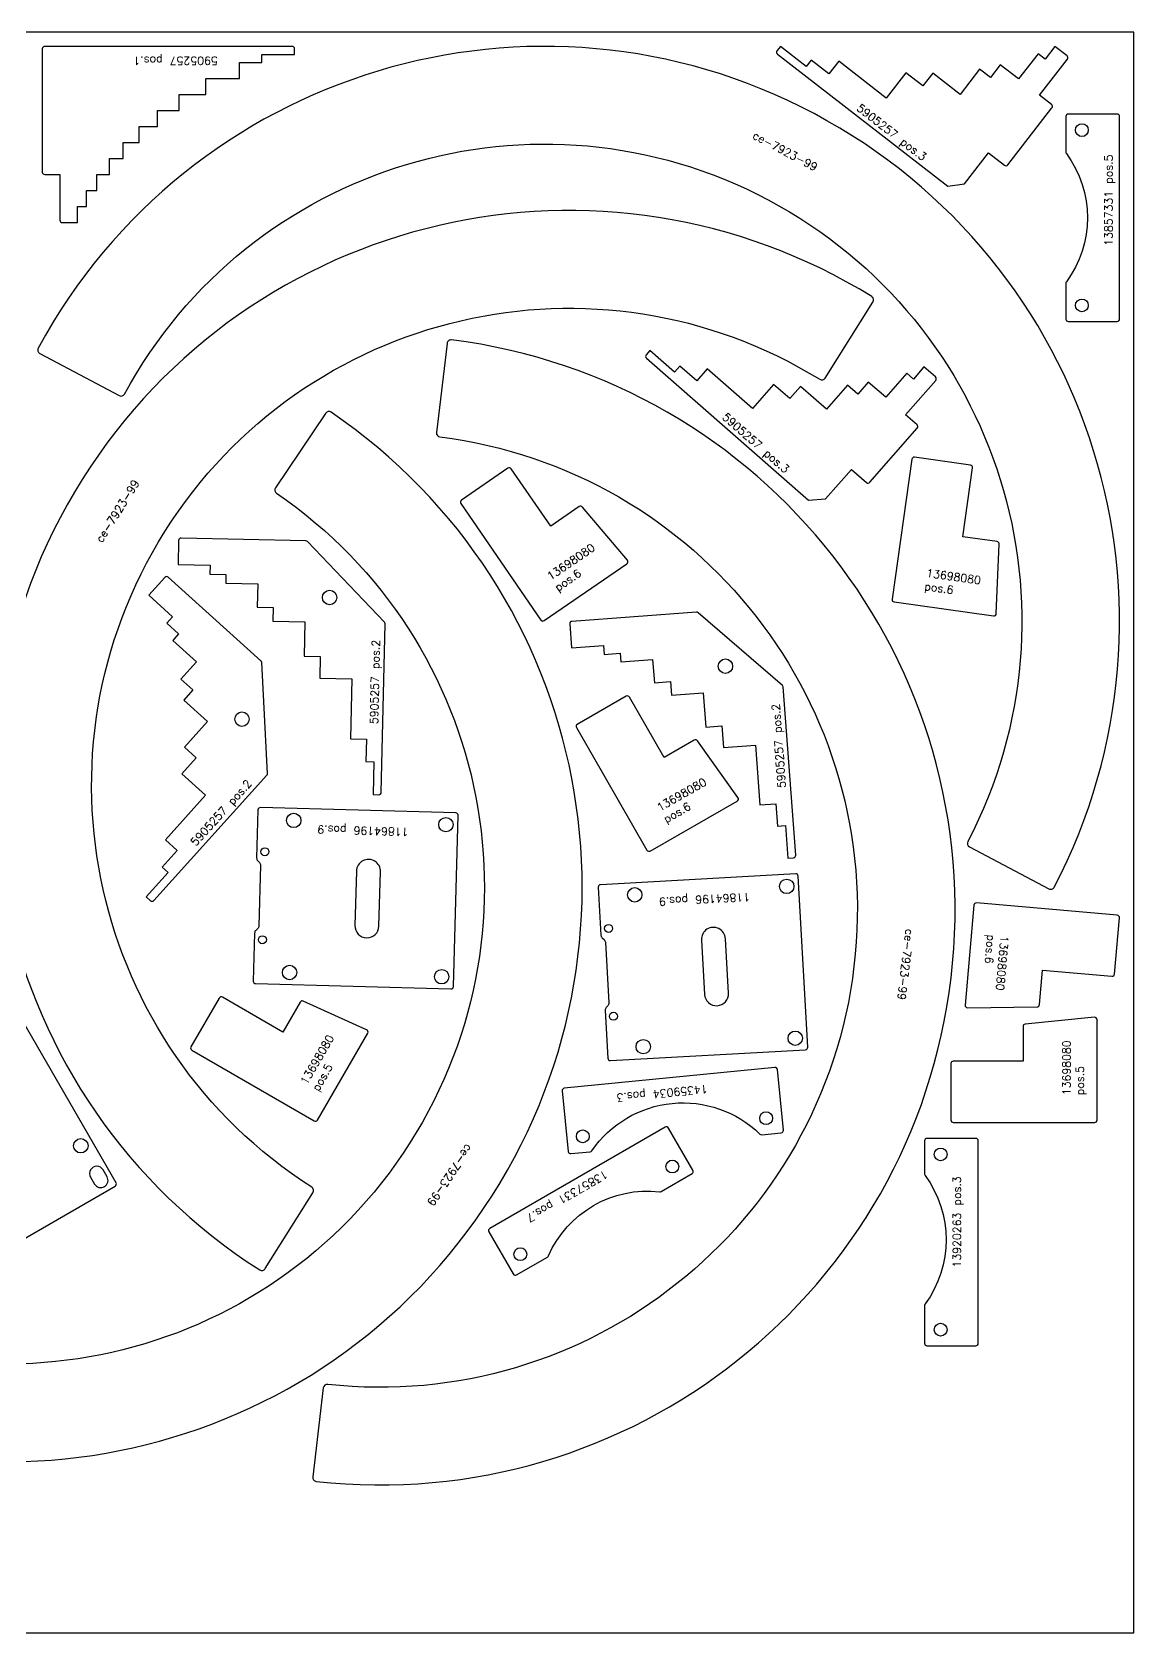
# Model space of a CAD drawing. Header units: millimetres. Extents: x 0 to 2900, y -105 to 2000.
# Drawn here: x 1524 to 2900, y 0 to 2000 of the extents above; entities that cross this region are included whole.
import ezdxf

# ---------------------------------------------------------------- set-up
doc = ezdxf.new("R2010")
doc.units = ezdxf.units.MM
for name, color, linetype in [('11864196', 7, 'Continuous'), ('13698080', 7, 'Continuous'), ('13857331', 7, 'Continuous'), ('13920263', 7, 'Continuous'), ('14359034', 7, 'Continuous'), ('5905257', 7, 'Continuous'), ('sheet', 24, 'Continuous'), ('Texto', 7, 'Continuous')]:
    doc.layers.add(name, color=color, linetype=linetype)
doc.styles.get("Standard").update_dxf_attribs({"font": 'txt.shx'})

msp = doc.modelspace()

# ---------------------------------------------------------------- linework, layer by layer
at = {"color": 41}
for points in [[(1633.115334100416, 1545.725561621785, 0.4117789130239359), (1639.856461981274, 1547.760560765494, -0.9917148530861455), (2692.647453844483, 988.8358928326938, 0.4117789123516902), (2694.738465157145, 982.1119283539584), (2793.664733388386, 929.5921670259074, 0.4162690239229047), (2800.441852577717, 931.6948526013774, 0.9930117941882493), (1532.133957376043, 1605.037020838938, 0.4162690237096709), (1534.189065869177, 1598.245322949835)], [(1875.061167707028, 550.0312508814781, 0.4117789126933751), (1873.523063030596, 556.9028053362783, -0.9917148530876204), (2507.716621612641, 1566.142215597863, 0.4117789124675645), (2514.575142049011, 1567.737434719119), (2574.167599214492, 1662.571347034784, 0.4162690241014815), (2572.564612275794, 1669.48373186276, 0.9930117941901034), (1808.545254537821, 453.6428649893783, 0.4162690233419414), (1815.468710541549, 455.1973385658156)], [(2029.313491629173, 1499.754845830581, 0.411778912887298), (2033.649468256968, 1494.206572828213, -0.9917148530876204), (1893.466531715696, 310.5197893948703, 0.4117789126453748), (1887.954523741074, 306.1378041469173), (1874.782132555259, 194.9118180350253, 0.4162690230422366), (1879.194231734422, 189.3544794657454, 0.9930117941872575), (2048.074025123604, 1615.353851114481, 0.4162690238148721), (2042.485882814989, 1610.980831942471)], [(1828.396669448166, 1430.687805288055, 0.41177891318608), (1829.721879485224, 1423.772037436018, -0.9917148530861652), (1164.670101842536, 434.5947075166508, 0.4117789128568999), (1157.765598368855, 433.2120078357723), (1095.273526294503, 340.2632434331785, 0.4162690242698682), (1096.662327010605, 333.3046614144516, 0.9930117941890159), (1897.85689157402, 1524.97653834694, 0.4162690233078419), (1890.888741522516, 1523.636569690646)]]:
    msp.add_lwpolyline(points, format="xyb", close=True, dxfattribs=at)
at = {"layer": '11864196', "color": 41}
for points in [[(1800.519198391415, 814.361820606372, 0.4142135627699388), (1803.435140128736, 811.280054264719), (2047.341935340374, 804.5365203552192, 0.4142135628787197), (2050.423701682026, 807.4524620925405), (2056.338112569866, 1021.370716909304, 0.4142135624254595), (2053.422170832545, 1024.452483250958), (1809.515375620908, 1031.196017160457, 0.4142135623165773), (1806.433609279255, 1028.280075423136), (1804.7773273679, 968.3740352983397, 0.1989123671311432), (1806.143520970021, 964.7993778346956), (1808.156558661177, 962.671862143804, -0.198912367662175), (1809.522752263297, 959.0972046801596), (1807.426235539011, 883.268317009255, -0.1989123677783305), (1805.864615766537, 879.7746077158134), (1803.737100075255, 877.7615700250702, 0.1989123672433664), (1802.175480302782, 874.2678607316265)], [(1959.356868633395, 951.0241581837016, 1.000007337390693), (1929.368328238521, 951.8532812053614), (1927.488982722759, 883.8792563103151, 0.9999926619745444), (1957.477523117633, 883.0501332886553)], [(2243.144158609344, 717.9375010441396, 0.4142135627968605), (2246.306502183708, 715.1091476154327), (2489.928180308595, 728.6914135388306, 0.4142135628514846), (2492.756533737303, 731.8537571131948), (2480.844218542191, 945.5219502227267, 0.4142135623982746), (2477.681874967827, 948.3503036514335), (2234.06019684294, 934.7680377280354, 0.4142135623441149), (2231.231843414233, 931.6056941536716), (2234.56778887933, 871.7696817442751, 0.1989123669174014), (2236.226789900175, 868.3211492225058), (2238.409932562458, 866.3685786406515, -0.1989123681880037), (2240.068933583302, 862.9200461188824), (2244.291563445369, 787.1797993221504, -0.1989123674615921), (2243.026173585934, 783.5682277190252), (2241.073603003656, 781.3850850571208, 0.1989123678727569), (2239.808213144221, 777.7735134539937)], [(2390.055062765732, 867.3469593791223, 1.000004547288757), (2360.101577750376, 865.6770086508355), (2363.886799401159, 797.7824426160307, 0.9999954365379154), (2393.840284416515, 799.4523933443173)], [(1412.730308310085, 437.4356005057466, 0.4142135621430367), (1416.828525923866, 436.3380521514096), (1628.123008627283, 558.3652687020435, 0.4142135631829488), (1629.220556981621, 562.4634863158227), (1472.185532404165, 834.3752386472694, 0.4142135625881664), (1468.087314790386, 835.472787001607), (1256.792832086969, 713.445570450973, 0.4142135623757606), (1255.69528373263, 709.3473528371934), (1310.67201165597, 614.1531853748182, 0.1989123677959785), (1313.708343489361, 611.8239473151954), (1316.53757235136, 611.06624829227, -0.1989123681539217), (1319.573904184751, 608.7370102326453), (1357.511297804827, 543.0470585426986, -0.1989123676633897), (1358.011288607211, 539.2530276864205), (1357.253589584362, 536.4237988244017, 0.1989123682776553), (1357.753580386746, 532.6297679681217)], [(1613.022337062217, 578.5139589394759, 1.000008016806929), (1597.435039157866, 569.5119511611505), (1602.43615459027, 560.8523412142891, 0.9999919829728584), (1618.02345249462, 569.8543489926144)]]:
    msp.add_lwpolyline(points, format="xyb", close=True, dxfattribs=at)
for centre, radius in [((1851.0847706629, 1015.040974732696), 9), ((2041.012193163767, 1009.789862262185), 9), ((1814.992642840002, 976.0235643981352), 5), ((2466.535456325829, 932.7055808524416), 9), ((2276.83005122858, 922.1292262399595), 9), ((2244.110919681715, 880.2429703698186), 5), ((1811.952525093916, 866.0655829502662), 4.999999999999886), ((1845.833658192389, 825.1135522318318), 9), ((2035.761080693255, 819.8624397613199), 9), ((2250.2340723521, 770.4135253135169), 4.999999999999886), ((2287.406405841063, 732.4238211427111), 9), ((2477.111810938311, 743.0001757551934), 9), ((1585.22422638043, 608.6513948377587), 9)]:
    msp.add_circle(centre, radius, dxfattribs=at)
at = {"layer": '13698080', "color": 41}
for points in [[(2695.848864617913, 1458.938856229084), (2626.034066951703, 1468.744162283769, 0.4142135637031862), (2622.645977431664, 1466.190566896045), (2598.097941706106, 1291.406002526026, 0.4142135639099304), (2600.651537093831, 1288.017913005991), (2724.769403912252, 1270.585882667268, 0.4435527638583733), (2728.184201484233, 1273.435518829865), (2731.696221724739, 1360.291225204082, 0.3854706615282677), (2729.115918285072, 1363.383273949243), (2686.302295087091, 1369.396335546488), (2698.402460005637, 1455.550766709047, 0.4142135628953758)], [(2118.398542433383, 1455.003979831526), (2060.310559685836, 1415.053557301586, 0.4142135642480924), (2059.538748612747, 1410.881710268502), (2159.556473102596, 1265.455767645211, 0.4142135636598018), (2163.72832013568, 1264.683956572122), (2266.998067344304, 1335.708458377855, 0.4435527627295874), (2267.589512667607, 1340.11657148284), (2211.484596756957, 1406.513005322259, 0.3854706616608984), (2207.493115473659, 1407.048550323449), (2171.870910886394, 1382.549126218911), (2122.570389466468, 1454.232168758437, 0.4142135634406701)], [(2266.19639270695, 1170.216770028396), (2205.079578852155, 1135.074415749856, 0.4142135638244305), (2203.974282699974, 1130.978280935672), (2291.954786673905, 977.9695200084193, 0.4142135632364203), (2296.050921488089, 976.8642238562378), (2404.705373208557, 1039.340864824026, 0.4435527639351173), (2405.649917922664, 1043.687024508142), (2355.07469368113, 1114.386350592996, 0.3854706620059614), (2351.139310305019, 1115.241621875244), (2313.659688120182, 1093.690724863915), (2270.292527521135, 1169.111473876214, 0.4142135630362491)], [(2875.781980100416, 823.1423998914443), (2881.92645996425, 893.3741261069025, 0.4142135632796335), (2879.199343098222, 896.6241774294244), (2703.370978885053, 912.0071660246933, 0.4142135643296573), (2700.120927562535, 909.2800491586675), (2689.197172729727, 784.4209600796333, 0.4435527633690727), (2692.22132142292, 781.159703665576), (2779.141894804867, 782.1902078566055, 0.3854706601941722), (2782.09491430022, 784.9285298141684), (2785.862990043925, 827.9978326446153), (2872.531928777893, 820.4152830254178, 0.4142135624907301)], [(1757.945635973717, 793.1141988254577), (1722.695635973717, 732.0594078586541, 0.4142135618847337), (1723.79371218507, 727.9613316473005), (1876.647195953024, 639.7113316473007, 0.4142135632942864), (1880.745272164377, 640.809407858654), (1943.413287421949, 749.3535942942704, 0.4435527635220687), (1942.050744428943, 753.5873568418162), (1862.838442029216, 789.3876245009811, 0.3854706603730538), (1859.004832599516, 788.1538619534349), (1837.387922314317, 750.7122750368103), (1762.04371218507, 794.2122750368103, 0.4142135621503459)], [(2671.501084359183, 711.3513811491542), (2671.501084359183, 640.8513811491542, 0.4142135614234442), (2674.501084359183, 637.8513811491543), (2851.001084359183, 637.8513811491543, 0.4142135628331193), (2854.001084359183, 640.8513811491545), (2854.001084359183, 766.1874116642986, 0.4435527624453401), (2850.704206239717, 769.1726860875611), (2764.204206239718, 760.5704761427879, 0.3854706608167798), (2761.501084359183, 757.5852017195253), (2761.501084359183, 714.3513811491542), (2674.501084359183, 714.3513811491542, 0.4142135626116982)]]:
    msp.add_lwpolyline(points, format="xyb", close=True, dxfattribs=at)
at = {"layer": '13857331', "color": 41}
for points in [[(2815.586957100416, 1687.758199746204, 0.160409825050206), (2815.000000578453, 1685.97572361117), (2815.000000578453, 1641.469625823469, 0.4142135620009554), (2818.000000578454, 1638.46962582347), (2879.000000578454, 1638.46962582347, 0.4142135633773659), (2882.000000578454, 1641.469625823469), (2882.000000578454, 1894.469625823471, 0.4142135636074114), (2879.000000578454, 1897.46962582347), (2818.000000578454, 1897.46962582347, 0.4142135614024778), (2815.000000578453, 1894.469625823471), (2815.000000578453, 1849.963528035739, 0.1604098222180623), (2815.586957100416, 1848.181051900705, -0.3292927799697749)], [(2307.964593406617, 551.2571930953108, 0.1604098206968231), (2309.801741281972, 551.6401119043048), (2348.345152589473, 573.893160798088, 0.4142135618678373), (2349.443228800833, 577.9912370094396), (2318.943228800925, 630.8187866403435, 0.4142135632849315), (2314.845152589573, 631.916862851704), (2095.74072543189, 505.4168628520864, 0.4142135602951064), (2094.64264922053, 501.318786640735), (2125.142649220437, 448.4912370098311, 0.4142135613617803), (2129.240725431789, 447.3931607984706), (2167.78413673929, 469.6462096922529, 0.1604098228966674), (2169.034328093123, 471.0457670183025, -0.3292927799687788)]]:
    msp.add_lwpolyline(points, format="xyb", close=True, dxfattribs=at)
for centre in [(2835.000000578456, 1877.469625823469), (2835.000000578456, 1658.469625823469), (2323.622720725152, 582.7136688738196), (2133.963157296169, 473.2136688741511)]:
    msp.add_circle(centre, 8, dxfattribs=at)
at = {"layer": '13920263', "color": 41}
msp.add_lwpolyline([(2639.192606186889, 410.9954961491545, 0.1604098236233835), (2638.605649664927, 409.2130200141196), (2638.605649664927, 361.8513807892248, 0.4142135624405682), (2641.605649664927, 358.8513807892246), (2702.605649664927, 358.8513807892246, 0.4142135632115858), (2705.605649664927, 361.8513807892248), (2705.605649664927, 614.8513807892244, 0.414213563217635), (2702.605649664927, 617.8513807892235), (2641.605649664927, 617.8513807892235, 0.4142135632744304), (2638.605649664927, 614.8513807892244), (2638.605649664927, 573.200824438691, 0.1604098227353294), (2639.192606186889, 571.4183483036552, -0.3292927799680431)], format="xyb", close=True, dxfattribs=at)
for centre in [(2658.605649664927, 597.8513807892244), (2658.605649664927, 378.8513807892238)]:
    msp.add_circle(centre, 8, dxfattribs=at)
at = {"layer": '14359034', "color": 41}
msp.add_lwpolyline([(2433.091157305414, 623.3190448085305, 0.2208024943517979), (2435.476562264405, 622.4866855683308), (2459.654531267217, 624.8857756518877, 0.414213563139021), (2462.343646512703, 628.1673391811363), (2454.83930158505, 703.7959369944432, 0.4142135623570258), (2451.557738055801, 706.4850522399295), (2188.847871967475, 680.4173277543947, 0.414213561871616), (2186.158756721989, 677.1357642251464), (2193.663101649644, 601.5071664118394, 0.4142135625653661), (2196.944665178891, 598.8180511663531), (2221.122634181702, 601.21714124991, 0.2208024958723855), (2223.29795109681, 602.5020439862462, -0.4642383454429578)], format="xyb", close=True, dxfattribs=at)
for centre in [(2440.762780459596, 643.1094347636775), (2211.886760761432, 620.3989172194614)]:
    msp.add_circle(centre, 8, dxfattribs=at)
at = {"layer": '5905257', "color": 41}
for points in [[(1783.190270556798, 1941.999999621785), (1783.190270556798, 1961.999999621787), (1811.190270556797, 1961.999999621787), (1811.190270556797, 1971.999999621784), (1852.190270556796, 1971.999999621784), (1852.190270556796, 1978.999999621787, 0.4142135624295687), (1849.190270556798, 1981.999999621784), (1540.190270556798, 1981.999999621784, 0.4142135623010824), (1537.190270556798, 1978.999999621787), (1537.190270556798, 1824.999999621787, 0.4142135619722749), (1540.190270556798, 1821.999999621787), (1559.190270556798, 1821.999999621787), (1559.190270556798, 1764.999999621785, 0.4142135616939026), (1562.190270556798, 1761.999999621785), (1581.190270556798, 1761.999999621785), (1581.190270556798, 1781.999999621785), (1592.190270556798, 1781.999999621785), (1592.190270556798, 1801.999999621784), (1605.190270556798, 1801.999999621784), (1605.190270556798, 1821.999999621787), (1621.190270556798, 1821.999999621787), (1621.190270556798, 1841.999999621785), (1638.190270556798, 1841.999999621785), (1638.190270556798, 1861.999999621785), (1658.190270556798, 1861.999999621785), (1658.190270556798, 1881.999999621784), (1681.190270556798, 1881.999999621784), (1681.190270556798, 1901.999999621784), (1708.190270556798, 1901.999999621784), (1708.190270556798, 1921.999999621785), (1741.190270556798, 1921.999999621785), (1741.190270556798, 1941.999999621785)], [(2718.503348578175, 1848.889134621785), (2738.264596338609, 1833.575967511396, 0.4142135634540188), (2742.473526123108, 1834.109737189401), (2797.600927720511, 1905.250229126967, 0.4142135614691659), (2797.067158042504, 1909.459158911465), (2782.048609744574, 1921.097165915361), (2816.962630756261, 1966.152810809153, 0.41421356219011), (2816.428861078257, 1970.361740593652), (2801.410312780328, 1981.999747597549), (2789.159779092013, 1966.190749389198), (2780.464830077423, 1972.928542917769), (2755.963762700802, 1941.310546501075), (2733.040715298696, 1959.073820349128), (2720.790181610384, 1943.26482214078), (2707.352533133289, 1953.677775775844), (2682.851465756665, 1922.059779359149), (2648.862119608719, 1948.398426789018), (2636.611585920407, 1932.589428580669), (2615.269438339137, 1949.127649059891), (2590.768370962515, 1917.509652643197), (2531.484627681211, 1963.449153974366), (2519.234093992897, 1947.640155766015), (2497.101496501211, 1964.790902929651), (2490.976229657055, 1956.886403825478), (2458.567783329942, 1981.999997886516), (2454.280096539033, 1976.466848513595, 0.4142135627142123), (2454.813866217039, 1972.257918729096), (2667.444892119317, 1807.488240621306), (2688.489541041811, 1810.157089011333)], [(2547.2107389357, 1453.623977268071), (2566.026724462831, 1437.163154425856, 0.4142135619518616), (2570.259941467153, 1437.445773948047), (2629.518903699125, 1505.183321845721, 0.4142135605443182), (2629.236284176937, 1509.416538850044), (2614.936135176316, 1521.926764210127), (2652.466811256565, 1564.827211211985, 0.4142135610398234), (2652.184191734375, 1569.060428216307), (2637.884042733754, 1581.57065357639), (2624.715384459983, 1566.517865154685), (2616.436350828045, 1573.760627205259), (2590.099034280504, 1543.655050361849), (2568.272491069031, 1562.749604858819), (2555.103832795257, 1547.696816437112), (2542.308962636808, 1558.890175969818), (2515.971646089263, 1528.784599126406), (2483.608150982597, 1557.097214415015), (2470.439492708829, 1542.044425993312), (2450.118228339525, 1559.822114662904), (2423.780911791981, 1529.716537819492), (2367.332955210585, 1579.099006346136), (2354.164296936814, 1564.04621792443), (2333.090393146427, 1582.48233950771), (2326.506064009541, 1574.955945296858), (2295.647847745045, 1601.95169475809), (2291.038817349225, 1596.683218810493, 0.4142135612120858), (2291.321436871415, 1592.450001806171), (2493.781441143351, 1415.331548023942), (2514.947526164959, 1416.744645634893)], [(1921.887225158104, 1116.963971646995), (1941.882298476458, 1116.520076396255), (1941.260845125421, 1088.526973750558), (1951.258381784598, 1088.305026125188), (1950.348396520581, 1047.315125822562), (1957.346672182005, 1047.159762484803, 0.4142135624729474), (1960.412517467369, 1050.092439194945), (1965.090227010248, 1260.797881787132, 0.1989123676512445), (1964.258846003862, 1262.938181663499), (1868.220877908505, 1363.33709392095, 0.1989123680834822), (1866.119582204749, 1364.262639329946), (1710.400591238064, 1367.719636933288, 0.4142135616620049), (1707.3347459527, 1364.786960223146), (1706.66890307659, 1334.794350245614), (1746.659049713299, 1333.906559744133), (1746.414907325392, 1322.909269419039), (1766.409980643747, 1322.465374168298), (1766.16583825584, 1311.468083843203), (1806.155984892548, 1310.580293341722), (1805.512336778974, 1281.58743703011), (1825.507410097329, 1281.143541779369), (1825.1300991342, 1264.147729458767), (1865.120245770909, 1263.259938957286), (1864.165870981817, 1220.270531322824), (1884.16094430017, 1219.826636072084), (1883.56168571167, 1192.833287092305), (1923.55183234838, 1191.945496590824)], [(1690.838367291543, 990.8249932726226), (1705.688387733929, 977.4280946441827), (1686.932729654113, 956.6380660248412), (1694.357739875307, 949.9396167106215), (1666.894097687005, 919.4970748037283), (1672.091604841841, 914.8081602837746, 0.4142135619670772), (1676.328642702464, 915.0261285558665), (1817.503391598078, 1071.51368326485, 0.1989123661101369), (1818.271926735137, 1073.677344902397), (1811.134000523004, 1212.42994094209, 0.1989123679083475), (1810.147497113855, 1214.503317165167), (1694.497498621455, 1318.836594832553, 0.4142135621679959), (1690.260460760832, 1318.618626560461), (1670.165112818171, 1296.343595896881), (1699.865153702946, 1269.549798640001), (1692.496859457304, 1261.382287396688), (1707.346879899691, 1247.985388768248), (1699.978585654049, 1239.817877524935), (1729.678626538822, 1213.024080268056), (1710.253123527584, 1191.491550626595), (1725.103143969971, 1178.094651998155), (1713.715780135797, 1165.472134622126), (1743.415821020572, 1138.678337365246), (1714.612488969425, 1106.750793414114), (1729.462509411811, 1093.353894785675), (1711.376696263418, 1073.306367188453), (1741.076737148192, 1046.512569931573)], [(2432.953216423098, 1034.447593581449), (2452.898383331719, 1035.927565536305), (2454.970344068517, 1008.004331864231), (2464.942927522832, 1008.744317841659), (2467.976870030285, 967.8567256789817), (2474.957678448304, 968.3747158631815, 0.4142135626028138), (2477.727457691369, 971.5884866927034), (2462.131708638243, 1181.768022128504, 0.1989123660900572), (2461.098463287125, 1183.818505482028), (2355.855352335276, 1274.521981135031, 0.1989123688920662), (2353.674826856866, 1275.2412770246), (2198.344500419809, 1263.715450847329, 0.4142135615320299), (2195.574721176744, 1260.501680017809), (2197.794679109028, 1230.583929654873), (2237.685012926275, 1233.543873564584), (2238.498997501445, 1222.574031764841), (2258.444164410067, 1224.054003719697), (2259.258148985237, 1213.084161919954), (2299.148482802485, 1216.044105829666), (2301.294442137026, 1187.123613812162), (2321.239609045651, 1188.603585767018), (2322.497585207279, 1171.650193894689), (2362.387919024524, 1174.6101378044), (2365.569858727463, 1131.72802895086), (2385.515025636087, 1133.208000905716), (2387.512987775142, 1106.282025579074), (2427.403321592389, 1109.241969488786)]]:
    msp.add_lwpolyline(points, format="xyb", close=True, dxfattribs=at)
for centre in [(1895.800893387088, 1293.586459724625), (2390.011712857432, 1207.74510444505), (1786.456044558233, 1141.600521108286)]:
    msp.add_circle(centre, 9, dxfattribs=at)
at = {"layer": 'sheet', "color": 7}
msp.add_lwpolyline([(1e-07, 1e-07), (2900.0000001, 1e-07), (2900.0000001, 2000.0000001), (1e-07, 2000.0000001)], close=True, dxfattribs=at)

# ---------------------------------------------------------------- texts
at = {"layer": 'Texto', "color": 41, "char_height": 10, "attachment_point": 1}
for s, insert, width, rotation in [('5905257 pos.1', (1756.245228337144, 1959.068579745383), 209.2025446627194, 180), ('5905257 pos.3', (2558.999797008883, 1910.987354883097), 209.2025446627194, 322.2275762162029), ('ce-7923-99', (2427.57266873545, 1876.484824177119), 66.36950114862339, 332.0362553585068), ('13857331 pos.5', (2863.343847265571, 1732.948822839339), 128.0196514489871, 90), ('5905257 pos.3', (2391.680792970667, 1525.094305593249), 209.2025446627194, 318.8195328863063), ('ce-7923-99', (1603.10404551769, 1366.489131002702), 66.36950114862339, 57.85525405449968), ('13698080\\Ppos.6', (2165.995521052928, 1322.862017694693), 74.59567229313687, 34.51852460750514), ('13698080\\Ppos.6', (2641.637202853975, 1329.370085841024), 74.59567229313687, 352.00525040150956), ('5905257 pos.2', (1946.232095048863, 1135.481905716571), 209.2025446627194, 88.72822935080953), ('5905257 pos.2', (2455.405539072815, 1055.219684950332), 209.2025446627194, 94.24368629050946), ('5905257 pos.2', (1721.367861629688, 988.9444221728435), 209.2025446627194, 47.94490233560083), ('13698080\\Ppos.6', (2302.996303037652, 1034.670699887163), 74.59567229313687, 29.89903310289888), ('11864196 pos.9', (1994.201825854106, 995.6166655819636), 149.1840493242907, 178.41629001479836), ('11864196 pos.9', (2421.067289964296, 914.6851524578597), 149.1840493242907, 183.191020353199), ('ce-7923-99', (2625.088839931499, 878.7750710578476), 66.36950114862339, 263.24597240219424), ('13698080\\Ppos.6', (2743.557900182289, 870.5107777492958), 74.59567229313687, 264.99999999992156), ('13698080\\Ppos.5', (1858.83299061356, 689.1954746232317), 74.59567229313687, 59.99999999999946), ('13698080\\Ppos.5', (2810.831458499009, 671.7988033810512), 74.59567229313687, 90), ('14359034 pos.3', (2368.211850916337, 674.7199316123989), 115.2897176644846, 185.66669819149735), ('ce-7923-99', (2075.015748448243, 606.2224171760338), 66.36950114862339, 236.08594820469847), ('13857331 pos.7', (2244.278030515862, 569.6326456516839), 128.0196514489871, 209.99999999989225), ('13920263 pos.3', (2674.019751210159, 456.5396427271267), 115.2897176644846, 90)]:
    msp.add_mtext(s, dxfattribs=dict(at, insert=insert, width=width, rotation=rotation))

doc.saveas('drawing.dxf')
